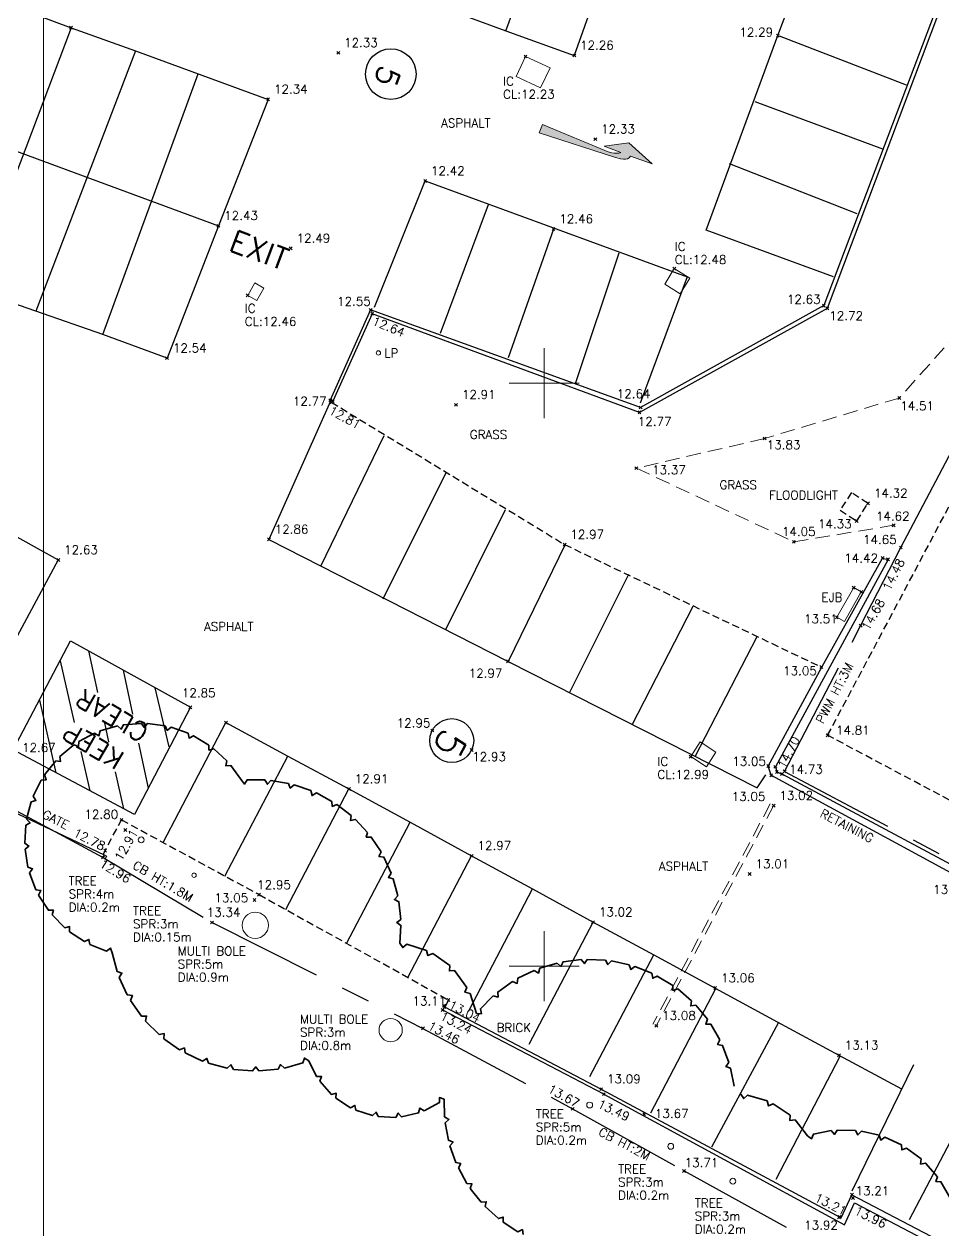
# Model space of a CAD drawing. Extents: x 521064 to 521635, y 174590 to 175241.
# Drawn here: x 521342.15 to 521373.69, y 174670.95 to 174712.32 of the extents above; entities that cross this region are included whole.
import ezdxf
from ezdxf.enums import TextEntityAlignment as Align

# ---------------------------------------------------------------- set-up
doc = ezdxf.new("R2010")
doc.units = 0
doc.header["$PDMODE"] = 3
doc.header["$PDSIZE"] = 0.05
for name, pattern in [('Centre', [7, 4, -1, 1, -1]), ('DASHED', [0.75, 0.5, -0.25]), ('HIDDEN', [0.375, 0.25, -0.125])]:
    doc.linetypes.add(name, pattern=pattern)
doc.layers.get('0').update_dxf_attribs({"linetype": 'CONTINUOUS', "lineweight": 18})
for name, color, linetype, lineweight in [('I031G_SURVEY-GRID', 7, 'CONTINUOUS', 18), ('I901G_TITLE-SHEET', 7, 'CONTINUOUS', 18), ('I910T_TXT-GEN-S', 7, 'CONTINUOUS', 13), ('I923G_SURVEY-POINT', 7, 'CONTINUOUS', 18), ('I923T_SURVEY-LEVEL', 7, 'CONTINUOUS', 13), ('I941G_TREE', 72, 'CONTINUOUS', 18), ('I941G_TREE-VEG', 6, 'CONTINUOUS', 35), ('I941T_TREE-TXT', 82, 'CONTINUOUS', 13), ('I952G_KERB', 5, 'CONTINUOUS', 25), ('I960G_COVER', 1, 'CONTINUOUS', 18), ('I960T_COVER-TXT', 1, 'CONTINUOUS', 13), ('I963G_SW', 200, 'DASHED', 18), ('I976G_ST-FURN', 220, 'CONTINUOUS', 18), ('I976T_ST-FURN-TXT', 220, 'CONTINUOUS', 13), ('I991G_SLOPE', 21, 'DASHED', 18)]:
    doc.layers.add(name, color=color, linetype=linetype, lineweight=lineweight)
for name, color, linetype in [('I280G_BLDG-FRAME', 7, 'HIDDEN'), ('I940G_SURFACE', 200, 'HIDDEN'), ('I971G_FENCE', 5, 'Centre'), ('I972G_WALL', 10, 'CONTINUOUS'), ('I973G_GATE', 20, 'CONTINUOUS'), ('I997G_ROAD_MARKING', 7, 'CONTINUOUS')]:
    doc.layers.add(name, color=color, linetype=linetype)
doc.styles.add('MONOTXT', font='simplex.shx')

msp = doc.modelspace()

# ---------------------------------------------------------------- hatches: boundary and pattern name
msp.add_hatch(color=256).paths.add_polyline_path([(521362.457, 174707.742), (521359.836, 174708.591), (521359.94, 174708.873), (521362.196, 174707.937), (521362.321, 174707.909), (521362.403, 174707.9), (521362.512, 174707.892), (521362.565, 174707.889), (521362.613, 174707.903), (521362.634, 174707.92), (521362.064, 174708.13), (521362.906, 174708.246), (521363.706, 174707.525), (521362.968, 174707.797), (521362.925, 174707.734), (521362.864, 174707.698), (521362.79, 174707.688), (521362.727, 174707.69), (521362.619, 174707.703)])

# ---------------------------------------------------------------- linework, layer by layer
msp.add_lwpolyline([(521362.457, 174707.742), (521359.836, 174708.591), (521359.94, 174708.873), (521362.196, 174707.937), (521362.321, 174707.909), (521362.403, 174707.9), (521362.512, 174707.892), (521362.565, 174707.889), (521362.613, 174707.903), (521362.634, 174707.92), (521362.064, 174708.13), (521362.906, 174708.246), (521363.706, 174707.525), (521362.968, 174707.797), (521362.925, 174707.734), (521362.864, 174707.698), (521362.79, 174707.688), (521362.727, 174707.69), (521362.619, 174707.703)], close=True)
at = {"layer": 'I031G_SURVEY-GRID'}
for p, q in [((521360, 174701.2), (521360, 174698.8)), ((521358.8, 174700), (521361.2, 174700)), ((521360, 174681.2), (521360, 174678.8)), ((521358.8, 174680), (521361.2, 174680))]:
    msp.add_line(p, q, dxfattribs=at)
at = {"layer": 'I280G_BLDG-FRAME'}
msp.add_polyline3d([(521370.734, 174695.274, 14.326), (521371.123, 174695.878, 14.315), (521370.552, 174696.245, 14.315), (521370.164, 174695.641, 14.326)], close=True, dxfattribs=at)
at = {"layer": 'I901G_TITLE-SHEET'}
msp.add_lwpolyline([(521342.812, 174590.228), (521134.212, 174590.228), (521134.212, 174754.428), (521342.812, 174754.428)], close=True, dxfattribs=at)
at = {"layer": 'I923G_SURVEY-POINT'}
for p in [(521343.759, 174712.198, 12.189), (521368.026, 174711.93, 12.294), (521352.932, 174711.337, 12.331), (521359.362, 174711.213, 12.23), (521361.034, 174711.247, 12.258), (521350.525, 174709.741, 12.344), (521361.76, 174708.375, 12.333), (521355.916, 174706.94, 12.419), (521348.815, 174705.402, 12.434), (521360.322, 174705.292, 12.463), (521351.301, 174704.626, 12.488), (521364.471, 174703.935, 12.481), (521349.825, 174703.015, 12.464), (521354.042, 174702.517, 12.554), (521354.096, 174702.387, 12.638), (521369.604, 174702.665, 12.627), (521369.724, 174702.566, 12.725), (521347.056, 174700.86, 12.541), (521372.193, 174699.492, 14.508), (521352.657, 174699.419, 12.767), (521352.706, 174699.346, 12.809), (521352.746, 174699.386, 12.805), (521356.979, 174699.26, 12.91), (521363.315, 174699.166, 12.643), (521363.277, 174698.999, 12.77), (521367.572, 174698.104, 13.829), (521363.171, 174697.086, 13.371), (521371.123, 174695.878, 14.315), (521370.734, 174695.274, 14.326), (521372.006, 174695.125, 14.618), (521350.551, 174694.641, 12.859), (521360.702, 174694.466, 12.968), (521368.574, 174694.559, 14.048), (521372.249, 174694.363, 14.65), (521343.32, 174693.936, 12.63), (521371.624, 174693.999, 14.424), (521371.809, 174693.953, 14.485), (521370.631, 174692.986, 13.76), (521370.892, 174692.838, 13.783), (521370.051, 174691.971, 13.507), (521370.867, 174691.68, 14.677), (521358.762, 174690.456, 12.974), (521369.52, 174690.26, 13.051), (521347.855, 174688.879, 12.854), (521349.078, 174688.356, 12.881), (521356.163, 174688.084, 12.95), (521369.735, 174687.919, 14.814), (521357.512, 174687.418, 12.933), (521365.034, 174687.187, 12.988), (521367.699, 174686.864, 13.049), (521367.941, 174686.836, 14.697), (521367.992, 174686.662, 14.727), (521368.259, 174686.682, 14.723), (521367.796, 174686.548, 13.046), (521368.171, 174686.589, 14.728), (521353.298, 174686.077, 12.912), (521367.879, 174685.502, 13.017), (521345.491, 174685.019, 12.802), (521345.625, 174684.673, 12.912), (521344.859, 174683.726, 12.963), (521344.928, 174683.961, 12.784), (521357.513, 174683.784, 12.975), (521367.06, 174683.158, 13.005), (521350.058, 174682.264, 13.054), (521350.213, 174682.453, 12.951), (521348.601, 174681.495, 13.343), (521361.681, 174681.506, 13.024), (521365.874, 174679.244, 13.064), (521356.717, 174678.834, 13.034), (521356.519, 174678.489, 13.239), (521356.561, 174678.643, 13.107), (521356.58, 174678.599, 13.039), (521363.853, 174677.95, 13.078), (521355.84, 174677.862, 13.462), (521370.122, 174676.938, 13.134), (521361.959, 174675.776, 13.095), (521362.05, 174675.605, 13.487), (521360.979, 174675.101, 13.668), (521363.436, 174674.918, 13.671), (521364.805, 174672.969, 13.709), (521370.571, 174672.155, 13.214), (521370.607, 174672.045, 13.955), (521370.123, 174671.379, 13.916), (521370.148, 174671.396, 13.214)]:
    msp.add_point(p, dxfattribs=at)
at = {"layer": 'I940G_SURFACE'}
for points in [[(521423.953, 174659.132, 15.025), (521396.765, 174673.552, 14.884), (521369.735, 174687.919, 14.814), (521377.616, 174702.759, 14.769), (521383.864, 174714.576, 14.739), (521393.082, 174731.956, 14.683), (521402.219, 174749.18, 14.639), (521411.054, 174765.89, 14.584), (521415.708, 174774.645, 14.568), (521442.819, 174760.27, 14.654), (521469.976, 174745.87, 14.741), (521460.628, 174728.363, 14.807), (521451.785, 174711.587, 14.822), (521443.124, 174695.229, 14.881), (521434.393, 174678.824, 14.953)], [(521352.706, 174699.346, 12.809), (521360.702, 174694.466, 12.968), (521369.52, 174690.26, 13.051)], [(521344.857, 174683.828, 12.782), (521345.491, 174685.019, 12.802), (521350.213, 174682.453, 12.951), (521356.717, 174678.834, 13.034)], [(521356.717, 174678.834, 13.034), (521356.591, 174678.593, 13.039)]]:
    msp.add_polyline3d(points, dxfattribs=at)
at = {"layer": 'I941G_TREE'}
for centre, radius in [((521346.168, 174684.329), 0.1), ((521347.981, 174683.118), 0.075), ((521350.083, 174681.4), 0.45), ((521354.732, 174677.803), 0.4), ((521361.565, 174675.231), 0.1), ((521364.348, 174673.814), 0.1), ((521366.482, 174672.617), 0.1)]:
    msp.add_circle(centre, radius, dxfattribs=at)
at = {"layer": 'I941G_TREE-VEG'}
for points in [[(521346.172, 174688.329), (521345.555, 174688.282), (521345.478, 174688.127), (521345.352, 174688.245)], [(521346.992, 174688.244), (521346.378, 174688.324), (521346.271, 174688.188), (521346.172, 174688.329)], [(521344.566, 174687.994), (521344.02, 174687.703), (521344.012, 174687.531), (521343.849, 174687.588)], [(521345.352, 174688.245), (521344.757, 174688.072), (521344.714, 174687.905), (521344.566, 174687.994)], [(521347.777, 174687.992), (521347.193, 174688.196), (521347.06, 174688.085), (521346.992, 174688.244)], [(521348.494, 174687.584), (521347.964, 174687.904), (521347.811, 174687.822), (521347.777, 174687.992)], [(521343.849, 174687.588), (521343.374, 174687.191), (521343.401, 174687.02), (521343.23, 174687.043)], [(521349.112, 174687.038), (521348.659, 174687.46), (521348.493, 174687.411), (521348.494, 174687.584)], [(521343.23, 174687.043), (521342.846, 174686.557), (521342.908, 174686.396), (521342.736, 174686.383)], [(521349.605, 174686.377), (521349.248, 174686.882), (521349.075, 174686.869), (521349.112, 174687.038)], [(521342.736, 174686.383), (521342.46, 174685.829), (521342.554, 174685.684), (521342.388, 174685.636)], [(521350.417, 174686.389), (521349.807, 174686.392), (521349.716, 174686.246), (521349.605, 174686.377)], [(521351.221, 174686.269), (521350.62, 174686.371), (521350.506, 174686.241), (521350.417, 174686.389)], [(521351.994, 174686.02), (521351.418, 174686.218), (521351.285, 174686.109), (521351.221, 174686.269)], [(521352.717, 174685.65), (521352.181, 174685.939), (521352.032, 174685.852), (521351.994, 174686.02)], [(521342.388, 174685.636), (521342.231, 174685.037), (521342.353, 174684.914), (521342.2, 174684.833)], [(521353.371, 174685.167), (521352.888, 174685.539), (521352.727, 174685.478), (521352.717, 174685.65)], [(521353.938, 174684.584), (521353.522, 174685.03), (521353.353, 174684.995), (521353.371, 174685.167)], [(521342.2, 174684.833), (521342.17, 174684.215), (521342.314, 174684.119), (521342.181, 174684.008)], [(521354.403, 174683.918), (521354.064, 174684.425), (521353.892, 174684.418), (521353.938, 174684.584)], [(521342.181, 174684.008), (521342.279, 174683.397), (521342.439, 174683.333), (521342.332, 174683.198)], [(521354.753, 174683.185), (521354.501, 174683.74), (521354.331, 174683.761), (521354.403, 174683.918)], [(521342.332, 174683.198), (521342.552, 174682.619), (521342.723, 174682.59), (521342.645, 174682.435)], [(521354.981, 174682.405), (521354.822, 174682.993), (521354.657, 174683.042), (521354.753, 174683.185)], [(521342.645, 174682.435), (521342.98, 174681.914), (521343.152, 174681.92), (521343.109, 174681.753)], [(521355.079, 174681.598), (521355.018, 174682.205), (521354.863, 174682.28), (521354.981, 174682.405)], [(521343.109, 174681.753), (521343.543, 174681.312), (521343.71, 174681.353), (521343.702, 174681.18)], [(521355.045, 174680.786), (521355.083, 174681.395), (521354.942, 174681.494), (521355.079, 174681.598)], [(521343.702, 174681.18), (521344.217, 174680.838), (521344.373, 174680.912), (521344.4, 174680.741)], [(521344.4, 174680.741), (521344.974, 174680.512), (521345.112, 174680.617), (521345.173, 174680.455)], [(521345.173, 174680.455), (521345.34, 174679.818), (521345.507, 174679.761), (521345.414, 174679.611)], [(521355.964, 174680.538), (521355.282, 174680.752), (521355.144, 174680.633), (521355.045, 174680.786)], [(521356.759, 174680.014), (521356.178, 174680.431), (521356.009, 174680.361), (521355.964, 174680.538)], [(521360.45, 174680.105), (521359.852, 174679.928), (521359.805, 174679.761), (521359.658, 174679.852)], [(521361.274, 174680.222), (521360.654, 174680.147), (521360.58, 174679.99), (521360.45, 174680.105)], [(521362.105, 174680.201), (521361.482, 174680.23), (521361.383, 174680.087), (521361.274, 174680.222)], [(521362.922, 174680.043), (521362.312, 174680.175), (521362.191, 174680.05), (521362.105, 174680.201)], [(521363.701, 174679.752), (521363.121, 174679.983), (521362.981, 174679.88), (521362.922, 174680.043)], [(521345.414, 174679.611), (521345.689, 174679.013), (521345.864, 174678.987), (521345.798, 174678.822)], [(521357.35, 174679.268), (521356.928, 174679.846), (521356.747, 174679.832), (521356.759, 174680.014)], [(521359.658, 174679.852), (521359.097, 174679.579), (521359.079, 174679.406), (521358.918, 174679.472)], [(521364.421, 174679.335), (521363.887, 174679.659), (521363.732, 174679.581), (521363.701, 174679.752)], [(521357.677, 174678.374), (521357.458, 174679.055), (521357.281, 174679.099), (521357.35, 174679.268)], [(521358.918, 174679.472), (521358.41, 174679.109), (521358.421, 174678.936), (521358.252, 174678.975)], [(521365.062, 174678.805), (521364.589, 174679.213), (521364.423, 174679.162), (521364.421, 174679.335)], [(521345.798, 174678.822), (521346.174, 174678.282), (521346.351, 174678.286), (521346.315, 174678.113)], [(521358.252, 174678.975), (521357.811, 174678.533), (521357.85, 174678.364), (521357.677, 174678.374)], [(521365.606, 174678.176), (521365.207, 174678.657), (521365.035, 174678.634), (521365.062, 174678.805)], [(521346.315, 174678.113), (521346.78, 174677.646), (521346.953, 174677.682), (521346.948, 174677.505)], [(521366.038, 174677.466), (521365.725, 174678.005), (521365.551, 174678.011), (521365.606, 174678.176)], [(521346.948, 174677.505), (521347.487, 174677.127), (521347.651, 174677.192), (521347.677, 174677.017)], [(521366.347, 174676.693), (521366.127, 174677.278), (521365.957, 174677.312), (521366.038, 174677.466)], [(521347.677, 174677.017), (521348.274, 174676.739), (521348.425, 174676.832), (521348.48, 174676.664)], [(521351.081, 174676.501), (521351.716, 174676.674), (521351.771, 174676.842), (521351.922, 174676.75)], [(521351.922, 174676.75), (521352.188, 174676.212), (521352.359, 174676.206), (521352.3, 174676.046)], [(521348.48, 174676.664), (521349.117, 174676.494), (521349.249, 174676.612), (521349.333, 174676.456)], [(521349.333, 174676.456), (521349.989, 174676.401), (521350.099, 174676.54), (521350.209, 174676.401)], [(521350.209, 174676.401), (521350.865, 174676.461), (521350.948, 174676.618), (521351.081, 174676.501)], [(521366.523, 174675.881), (521366.403, 174676.493), (521366.241, 174676.555), (521366.347, 174676.693)], [(521352.3, 174676.046), (521352.699, 174675.596), (521352.865, 174675.636), (521352.851, 174675.465)], [(521355.878, 174675.03), (521356.407, 174675.314), (521356.407, 174675.485), (521356.569, 174675.432)], [(521367.657, 174675.378), (521366.986, 174675.575), (521366.853, 174675.453), (521366.755, 174675.605)], [(521352.851, 174675.465), (521353.354, 174675.138), (521353.504, 174675.22), (521353.535, 174675.052)], [(521355.104, 174674.826), (521355.69, 174674.96), (521355.735, 174675.125), (521355.878, 174675.03)], [(521356.569, 174675.432), (521356.582, 174674.824), (521356.731, 174674.737), (521356.603, 174674.622)], [(521368.446, 174674.886), (521367.868, 174675.278), (521367.703, 174675.203), (521367.657, 174675.378)], [(521353.535, 174675.052), (521354.107, 174674.868), (521354.23, 174674.987), (521354.305, 174674.833)], [(521354.305, 174674.833), (521354.905, 174674.808), (521354.992, 174674.955), (521355.104, 174674.826)], [(521369.046, 174674.175), (521368.616, 174674.726), (521368.437, 174674.705), (521368.446, 174674.886)], [(521356.603, 174674.622), (521356.713, 174674.024), (521356.874, 174673.962), (521356.766, 174673.828)], [(521369.858, 174674.353), (521369.245, 174674.236), (521369.186, 174674.073), (521369.046, 174674.175)], [(521370.689, 174674.358), (521370.065, 174674.37), (521369.973, 174674.223), (521369.858, 174674.353)], [(521371.503, 174674.192), (521370.895, 174674.333), (521370.775, 174674.208), (521370.689, 174674.358)], [(521356.766, 174673.828), (521356.972, 174673.256), (521357.141, 174673.221), (521357.056, 174673.071)], [(521372.266, 174673.861), (521371.7, 174674.124), (521371.557, 174674.027), (521371.503, 174674.192)], [(521372.943, 174673.38), (521372.444, 174673.754), (521372.284, 174673.689), (521372.266, 174673.861)], [(521357.056, 174673.071), (521357.352, 174672.539), (521357.523, 174672.532), (521357.464, 174672.371)], [(521373.507, 174672.769), (521373.096, 174673.238), (521372.925, 174673.207), (521372.943, 174673.38)], [(521373.932, 174672.055), (521373.627, 174672.599), (521373.453, 174672.604), (521373.507, 174672.769)], [(521357.464, 174672.371), (521357.842, 174671.894), (521358.013, 174671.915), (521357.98, 174671.746)], [(521357.98, 174671.746), (521358.43, 174671.336), (521358.595, 174671.384), (521358.59, 174671.212)], [(521358.59, 174671.212), (521359.1, 174670.881), (521359.256, 174670.955), (521359.279, 174670.784)]]:
    msp.add_lwpolyline(points, dxfattribs=at)
at = {"layer": 'I952G_KERB'}
for points in [[(521341.373, 174741.013, 12.14), (521340.982, 174739.913, 12.103), (521349.503, 174736.831, 12.129), (521357.661, 174733.834, 12.225), (521367.024, 174730.401, 12.319), (521369.639, 174737.649, 12.246), (521373.137, 174747.087, 12.398), (521380.804, 174744.294, 12.524), (521387.487, 174741.883, 12.631), (521383.898, 174731.857, 12.629), (521381.358, 174724.851, 12.644), (521379.192, 174725.576, 12.621), (521377.419, 174720.891, 12.62), (521376.778, 174721.163, 12.607), (521373.541, 174712.695, 12.587), (521369.724, 174702.566, 12.725), (521363.277, 174698.999, 12.77), (521354.096, 174702.387, 12.638), (521352.746, 174699.386, 12.805)], [(521341.287, 174741.046, 12.126), (521340.865, 174739.859, 12.075), (521349.452, 174736.716, 12.102), (521357.61, 174733.754, 12.173), (521367.09, 174730.268, 12.294), (521369.768, 174737.594, 12.117), (521373.181, 174746.949, 12.311), (521380.746, 174744.221, 12.424), (521387.365, 174741.84, 12.528), (521383.797, 174731.928, 12.506), (521381.327, 174724.992, 12.561), (521379.113, 174725.742, 12.516), (521377.359, 174721.065, 12.511), (521376.715, 174721.317, 12.51), (521373.423, 174712.751, 12.478), (521369.604, 174702.665, 12.627), (521363.315, 174699.166, 12.643), (521354.042, 174702.517, 12.554), (521352.657, 174699.419, 12.767)]]:
    msp.add_polyline3d(points, dxfattribs=at)
at = {"layer": 'I960G_COVER'}
for points in [[(521359.362, 174711.213, 12.23), (521360.203, 174710.821, 12.241), (521359.882, 174710.132, 12.249), (521359.041, 174710.524, 12.238)], [(521364.471, 174703.935, 12.481), (521365.005, 174703.607, 12.491), (521364.676, 174703.072, 12.515), (521364.142, 174703.4, 12.505)], [(521349.825, 174703.015, 12.464), (521350.073, 174703.442, 12.454), (521350.381, 174703.262, 12.456), (521350.133, 174702.836, 12.466)], [(521365.034, 174687.187, 12.988), (521365.576, 174686.838, 12.992), (521365.902, 174687.344, 12.99), (521365.36, 174687.693, 12.986)]]:
    msp.add_polyline3d(points, close=True, dxfattribs=at)
at = {"layer": 'I963G_SW'}
for points in [[(521367.764, 174685.563, 13.017), (521363.738, 174678.011, 13.078)], [(521367.879, 174685.502, 13.017), (521363.853, 174677.95, 13.078)]]:
    msp.add_polyline3d(points, dxfattribs=at)
at = {"layer": 'I971G_FENCE'}
for points in [[(521368.259, 174686.682, 14.723), (521370.867, 174691.68, 14.677), (521372.249, 174694.363, 14.65), (521376.44, 174702.304, 14.728), (521381.982, 174712.797, 14.701), (521384.818, 174718.098, 14.738), (521387.637, 174723.379, 14.767), (521391.836, 174731.33, 14.7), (521397.461, 174741.942, 14.588)], [(521368.259, 174686.682, 14.723), (521392.949, 174673.568, 14.771)], [(521344.859, 174683.726, 12.963), (521348.601, 174681.495, 13.343), (521355.84, 174677.862, 13.462), (521360.979, 174675.101, 13.668)], [(521360.979, 174675.101, 13.668), (521364.805, 174672.969, 13.709), (521370.914, 174669.606, 14.209), (521393.668, 174657.377, 15.317), (521401.505, 174653.417, 15.519)]]:
    msp.add_polyline3d(points, dxfattribs=at)
at = {"layer": 'I972G_WALL'}
for p, q in [((521370.309, 174671.12, 13.231), (521370.663, 174671.88, 13.214)), ((521370.663, 174671.88, 13.214), (521377.359, 174668.366, 13.584))]:
    msp.add_line(p, q, dxfattribs=at)
for points in [[(521367.796, 174686.548, 13.046), (521367.699, 174686.864, 13.049), (521369.547, 174690.278, 13.014), (521371.624, 174693.999, 14.424), (521371.809, 174693.953, 14.485), (521367.941, 174686.836, 14.697), (521367.992, 174686.662, 14.727), (521368.171, 174686.589, 14.728)], [(521367.796, 174686.548, 13.046), (521374.483, 174682.923, 13.165), (521382.4, 174678.8, 13.508), (521390.258, 174674.538, 14.004), (521398.077, 174670.409, 14.425), (521405.185, 174666.743, 14.813), (521405.278, 174666.923, 14.862), (521398.488, 174670.385, 14.779), (521390.911, 174674.42, 14.799)], [(521390.911, 174674.42, 14.799), (521368.171, 174686.589, 14.728)], [(521362.05, 174675.605, 13.487), (521356.519, 174678.489, 13.239)], [(521356.58, 174678.599, 13.039), (521361.959, 174675.776, 13.095)], [(521361.959, 174675.776, 13.095), (521370.203, 174671.366, 13.215)], [(521362.05, 174675.605, 13.487), (521370.309, 174671.12, 13.231)], [(521370.203, 174671.366, 13.227), (521370.571, 174672.155, 13.214), (521377.451, 174668.543, 13.584), (521385.093, 174664.511, 14.062), (521392.847, 174660.408, 14.545), (521402.191, 174655.481, 15.07)]]:
    msp.add_polyline3d(points, dxfattribs=at)
at = {"layer": 'I973G_GATE', "elevation": 12.649}
for points in [[(521341.244, 174685.542), (521341.289, 174685.631), (521341.2, 174685.676), (521341.155, 174685.587), (521341.244, 174685.542), (521344.89, 174683.812), (521344.979, 174683.767), (521344.934, 174683.678), (521344.845, 174683.723), (521344.89, 174683.812)], [(521344.845, 174683.723), (521341.289, 174685.631)]]:
    msp.add_lwpolyline(points, dxfattribs=at)
at = {"layer": 'I976G_ST-FURN'}
msp.add_polyline3d([(521370.051, 174691.971, 13.507), (521370.631, 174692.986, 13.76), (521370.891, 174692.837, 13.783), (521370.312, 174691.822, 13.53)], close=True, dxfattribs=at)
msp.add_circle((521354.309, 174701.038, 12.75), 0.075, dxfattribs=at)
at = {"layer": 'I991G_SLOPE'}
msp.add_polyline3d([(521392.08, 174738.65, 14.575), (521388.897, 174730.598, 14.574), (521385.641, 174722.5, 14.692), (521383.935, 174719.048, 14.611), (521379.228, 174711.988, 14.605), (521375.742, 174703.45, 14.639), (521372.193, 174699.492, 14.508), (521367.572, 174698.104, 13.829), (521363.171, 174697.086, 13.371), (521368.574, 174694.559, 14.048), (521372.006, 174695.125, 14.618)], dxfattribs=at)
at = {"layer": 'I997G_ROAD_MARKING'}
for p, q in [((521358.689, 174712.096), (521362.011, 174721.213)), ((521364.287, 174720.428), (521361.034, 174711.247)), ((521326.236, 174713.728), (521348.815, 174705.402)), ((521343.759, 174712.198), (521340.366, 174703.228)), ((521345.975, 174711.404), (521342.548, 174702.469)), ((521344.844, 174701.669), (521348.119, 174710.62)), ((521343.32, 174693.936), (521340.993, 174689.626))]:
    msp.add_line(p, q, dxfattribs=at)
at = {"layer": 'I997G_ROAD_MARKING', "color": 2}
for p, q in [((521343.385, 174690.479), (521343.87, 174688.356)), ((521342.669, 174689.125), (521343.237, 174686.636)), ((521344.097, 174687.361), (521344.405, 174686.013))]:
    msp.add_line(p, q, dxfattribs=at)
at = {"layer": 'I997G_ROAD_MARKING'}
for points in [[(521369.931, 174703.651), (521365.561, 174705.252), (521368.026, 174711.93), (521372.247, 174723.107), (521372.935, 174722.869), (521374.641, 174727.36), (521379.061, 174725.751)], [(521334.047, 174721.13), (521336.215, 174720.33), (521338.543, 174719.483), (521340.766, 174718.677), (521343.036, 174717.827), (521345.278, 174717.028), (521347.554, 174716.182), (521349.766, 174715.373), (521352.044, 174714.53), (521354.241, 174713.74), (521356.53, 174712.887), (521358.689, 174712.096), (521361.034, 174711.247)], [(521332.391, 174716.356), (521334.721, 174715.52), (521336.903, 174714.721), (521339.231, 174713.887), (521341.428, 174713.064), (521343.759, 174712.198), (521345.975, 174711.404), (521350.525, 174709.741), (521348.815, 174705.402), (521347.056, 174700.86), (521344.844, 174701.669), (521342.548, 174702.469), (521340.366, 174703.228), (521338.067, 174704.058), (521335.838, 174704.835), (521333.551, 174705.68), (521331.355, 174706.512), (521329.032, 174707.331), (521326.8, 174708.111), (521324.531, 174708.939), (521321.811, 174709.979), (521324.055, 174714.417), (521326.236, 174713.728)], [(521372.442, 174710.231), (521368.081, 174711.907)], [(521367.238, 174709.672), (521371.616, 174708.042)], [(521370.754, 174705.814), (521366.37, 174707.523)], [(521354.173, 174702.61), (521355.916, 174706.94), (521364.913, 174703.653), (521363.302, 174699.318)], [(521356.438, 174701.719), (521358.089, 174706.13)], [(521360.322, 174705.292), (521358.771, 174700.866)], [(521361.093, 174700.027), (521362.582, 174704.479)], [(521328.517, 174701.865), (521330.639, 174700.741), (521332.749, 174699.629), (521334.884, 174698.489), (521337.006, 174697.327), (521339.109, 174696.209), (521341.267, 174695.073), (521343.32, 174693.936)], [(521352.671, 174699.384), (521350.551, 174694.641), (521358.762, 174690.456), (521367.316, 174686.115), (521367.617, 174686.565)], [(521352.337, 174693.718), (521354.511, 174698.211)], [(521356.628, 174696.924), (521354.461, 174692.594)], [(521356.626, 174691.554), (521358.678, 174695.667)], [(521360.718, 174694.461), (521358.764, 174690.451)], [(521360.877, 174689.374), (521362.905, 174693.444)], [(521365.102, 174692.344), (521363.007, 174688.261)], [(521365.182, 174687.189), (521367.318, 174691.313)], [(521346.921, 174684.241), (521349.078, 174688.356)], [(521349.078, 174688.356), (521351.198, 174687.205), (521353.298, 174686.077), (521355.401, 174684.941), (521357.513, 174683.784), (521359.607, 174682.648), (521361.681, 174681.506), (521363.764, 174680.389), (521365.874, 174679.244), (521368, 174678.086), (521370.122, 174676.938)], [(521349.041, 174683.089), (521351.198, 174687.205)], [(521351.131, 174681.942), (521353.298, 174686.077)], [(521353.22, 174680.78), (521355.401, 174684.941)], [(521355.325, 174679.609), (521357.513, 174683.784)], [(521357.417, 174678.467), (521359.607, 174682.648)], [(521359.491, 174677.325), (521361.681, 174681.506)], [(521361.573, 174676.209), (521363.764, 174680.389)], [(521363.666, 174674.963), (521365.901, 174679.228)], [(521368.048, 174678.06), (521365.753, 174673.79)], [(521367.973, 174672.693), (521370.17, 174676.912)], [(521370.122, 174676.938), (521372.276, 174675.788)], [(521372.679, 174676.616), (521370.568, 174672.281)], [(521374.78, 174675.559), (521372.536, 174671.289)]]:
    msp.add_lwpolyline(points, dxfattribs=at)
at = {"layer": 'I997G_ROAD_MARKING', "color": 2}
msp.add_lwpolyline([(521345.932, 174685.197), (521341.766, 174687.421), (521343.743, 174691.155), (521347.855, 174688.879)], close=True, dxfattribs=at)
for points in [[(521344.352, 174690.818), (521344.669, 174689.392)], [(521345.544, 174690.158), (521345.866, 174688.648)], [(521347.13, 174687.523), (521346.643, 174689.55)], [(521344.901, 174688.348), (521345.046, 174687.693)], [(521346.079, 174687.646), (521346.406, 174686.106)], [(521345.276, 174686.66), (521345.556, 174685.398)]]:
    msp.add_lwpolyline(points, dxfattribs=at)
at = {"layer": 'I997G_ROAD_MARKING'}
for centre, radius in [((521354.738, 174710.607), 0.869), ((521356.83, 174687.737), 0.753)]:
    msp.add_circle(centre, radius, dxfattribs=at)

# ---------------------------------------------------------------- texts
at = {"layer": 'I910T_TXT-GEN-S', "style": 'MONOTXT'}
for s, p in [('ASPHALT', (521356.465, 174708.78)), ('GRASS', (521357.45, 174698.089)), ('GRASS', (521366.023, 174696.362)), ('FLOODLIGHT', (521367.722, 174696.013)), ('ASPHALT', (521348.323, 174691.499)), ('ASPHALT', (521363.939, 174683.276)), ('BRICK', (521358.37, 174677.738))]:
    msp.add_text(s, height=0.3, dxfattribs=at).set_placement(p)
for s, rotation, p in [('PWM HT:3M', 62.4416, (521369.579, 174688.293)), ('RETAINING', 332.5358, (521369.443, 174685.138)), ('CB HT:1.8M', 329.1859, (521345.843, 174683.372)), ('CB HT:2M', 332.3531, (521361.837, 174674.214))]:
    msp.add_text(s, height=0.3, rotation=rotation, dxfattribs=at).set_placement(p)
msp.add_text('GATE', height=0.3, rotation=333.199, dxfattribs=at).set_placement((521343.23, 174685.026), align=Align.MIDDLE)
at = {"layer": 'I923T_SURVEY-LEVEL', "style": 'MONOTXT'}
for s, p in [('12.29', (521366.704, 174711.895, 12.294)), ('12.33', (521353.132, 174711.537, 12.331)), ('12.26', (521361.234, 174711.447, 12.258)), ('12.34', (521350.725, 174709.941, 12.344)), ('CL:12.23', (521358.591, 174709.765, 12.23)), ('12.33', (521361.96, 174708.575, 12.333)), ('12.42', (521356.116, 174707.141, 12.419)), ('12.43', (521349.015, 174705.603, 12.434)), ('12.46', (521360.522, 174705.492, 12.463)), ('12.49', (521351.501, 174704.826, 12.488)), ('CL:12.48', (521364.485, 174704.093, 12.481)), ('12.55', (521352.892, 174702.659, 12.554)), ('12.63', (521368.337, 174702.728, 12.627)), ('12.72', (521369.792, 174702.167, 12.725)), ('CL:12.46', (521349.722, 174701.97, 12.464)), ('12.54', (521347.256, 174701.06, 12.541)), ('12.77', (521351.374, 174699.236, 12.767)), ('12.91', (521357.178, 174699.46, 12.91)), ('12.64', (521362.496, 174699.488, 12.643)), ('14.51', (521372.23, 174699.075, 14.508)), ('12.77', (521363.218, 174698.54, 12.77)), ('13.83', (521367.645, 174697.74, 13.829)), ('13.37', (521363.709, 174696.875, 13.371)), ('14.32', (521371.323, 174696.078, 14.315)), ('14.62', (521371.392, 174695.288, 14.618)), ('12.86', (521350.751, 174694.84, 12.859)), ('12.97', (521360.902, 174694.666, 12.968)), ('14.05', (521368.165, 174694.759, 14.048)), ('14.33', (521369.402, 174695.021, 14.326)), ('14.65', (521370.949, 174694.486, 14.65)), ('12.63', (521343.52, 174694.136, 12.63)), ('14.42', (521370.307, 174693.851, 14.424)), ('13.51', (521368.923, 174691.764, 13.507)), ('12.97', (521357.412, 174689.897, 12.974)), ('13.05', (521368.207, 174689.985, 13.051)), ('12.85', (521347.563, 174689.226, 12.854)), ('12.95', (521354.939, 174688.191, 12.95)), ('14.81', (521370.022, 174687.945, 14.814)), ('12.67', (521342.075, 174687.346, 12.666)), ('12.93', (521357.533, 174687.036, 12.933)), ('13.05', (521366.459, 174686.875, 13.049)), ('CL:12.99', (521363.892, 174686.423, 12.988)), ('14.73', (521368.412, 174686.6, 14.728)), ('12.91', (521353.498, 174686.277, 12.912)), ('13.05', (521366.443, 174685.669, 13.046)), ('13.02', (521368.079, 174685.702, 13.017)), ('12.80', (521344.219, 174685.056, 12.802)), ('12.97', (521357.713, 174683.984, 12.975)), ('13.01', (521367.26, 174683.358, 13.005)), ('12.95', (521350.148, 174682.641, 12.951)), ('13.16', (521373.359, 174682.479, 13.165)), ('13.05', (521348.682, 174682.194, 13.054)), ('13.34', (521348.417, 174681.695, 13.343)), ('13.02', (521361.881, 174681.706, 13.024)), ('13.06', (521366.074, 174679.443, 13.064)), ('13.11', (521355.481, 174678.65, 13.107)), ('13.08', (521364.053, 174678.15, 13.078)), ('13.13', (521370.322, 174677.138, 13.134)), ('13.09', (521362.159, 174675.976, 13.095)), ('13.67', (521363.803, 174674.792, 13.671)), ('13.71', (521364.825, 174673.103, 13.709)), ('13.21', (521370.695, 174672.141, 13.214)), ('13.92', (521368.929, 174670.959, 13.916))]:
    msp.add_text(s, height=0.3, dxfattribs=at).set_placement(p)
for s, rotation, p in [('12.64', 337.6199, (521354.074, 174702.023, 12.638)), ('12.81', 331.4172, (521352.579, 174698.973, 12.809)), ('14.48', 63.0272, (521371.873, 174692.851, 14.485)), ('14.68', 60.4463, (521371.148, 174691.484, 14.677)), ('14.70', 62.1027, (521368.256, 174686.75, 14.697)), ('12.78', 332.9494, (521343.804, 174684.476, 12.784)), ('12.91', 60.0184, (521345.492, 174683.581, 12.912)), ('12.96', 328.2986, (521344.706, 174683.433, 12.963)), ('13.24', 332.6076, (521356.399, 174678.182, 13.239)), ('13.04', 332.6885, (521356.69, 174678.574, 13.039)), ('13.46', 331.8763, (521355.978, 174677.853, 13.462)), ('13.67', 331.1356, (521360.096, 174675.69, 13.668)), ('13.49', 334.359, (521361.805, 174675.166, 13.487)), ('13.21', 332.9367, (521369.256, 174671.956, 13.214)), ('13.96', 333.6346, (521370.624, 174671.504, 13.955))]:
    msp.add_text(s, height=0.3, rotation=rotation, dxfattribs=at).set_placement(p)
at = {"layer": 'I941T_TREE-TXT', "style": 'MONOTXT'}
for s, p in [('TREE', (521343.675, 174682.772)), ('SPR:4m', (521343.675, 174682.322)), ('DIA:0.2m', (521343.675, 174681.872)), ('TREE', (521345.885, 174681.746)), ('SPR:3m', (521345.885, 174681.296)), ('DIA:0.15m', (521345.885, 174680.846)), ('MULTI BOLE', (521347.42, 174680.368)), ('SPR:5m', (521347.42, 174679.918)), ('DIA:0.9m', (521347.42, 174679.468)), ('MULTI BOLE', (521351.619, 174678.028)), ('SPR:3m', (521351.619, 174677.578)), ('DIA:0.8m', (521351.619, 174677.128)), ('TREE', (521359.716, 174674.776)), ('SPR:5m', (521359.716, 174674.326)), ('DIA:0.2m', (521359.716, 174673.876)), ('TREE', (521362.54, 174672.886)), ('SPR:3m', (521362.54, 174672.436)), ('DIA:0.2m', (521362.54, 174671.986)), ('TREE', (521365.174, 174671.72)), ('SPR:3m', (521365.174, 174671.27)), ('DIA:0.2m', (521365.174, 174670.82))]:
    msp.add_text(s, height=0.3, dxfattribs=at).set_placement(p)
at = {"layer": 'I960T_COVER-TXT', "style": 'MONOTXT'}
for p in [(521358.591, 174710.215), (521364.485, 174704.543), (521349.722, 174702.42), (521363.892, 174686.873)]:
    msp.add_text('IC', height=0.3, dxfattribs=at).set_placement(p)
at = {"layer": 'I976T_ST-FURN-TXT', "style": 'MONOTXT'}
for s, p in [('LP', (521354.509, 174700.888)), ('EJB', (521369.524, 174692.502))]:
    msp.add_text(s, height=0.3, dxfattribs=at).set_placement(p)
at = {"layer": 'I997G_ROAD_MARKING', "style": 'MONOTXT'}
for s, height, rotation, p in [('5', 0.757, 251.0472, (521354.368, 174710.962)), ('EXIT', 0.755, 339.3339, (521349.131, 174704.573)), ('5', 0.97, 242.4203, (521356.537, 174688.223))]:
    msp.add_text(s, height=height, rotation=rotation, dxfattribs=at).set_placement(p)
at = {"layer": 'I997G_ROAD_MARKING', "color": 2, "style": 'MONOTXT'}
for s, p in [('CLEAR', (521346.482, 174688.204)), ('KEEP', (521345.641, 174687.28))]:
    msp.add_text(s, height=0.6472, rotation=149.742, dxfattribs=at).set_placement(p)

doc.saveas('drawing.dxf')
